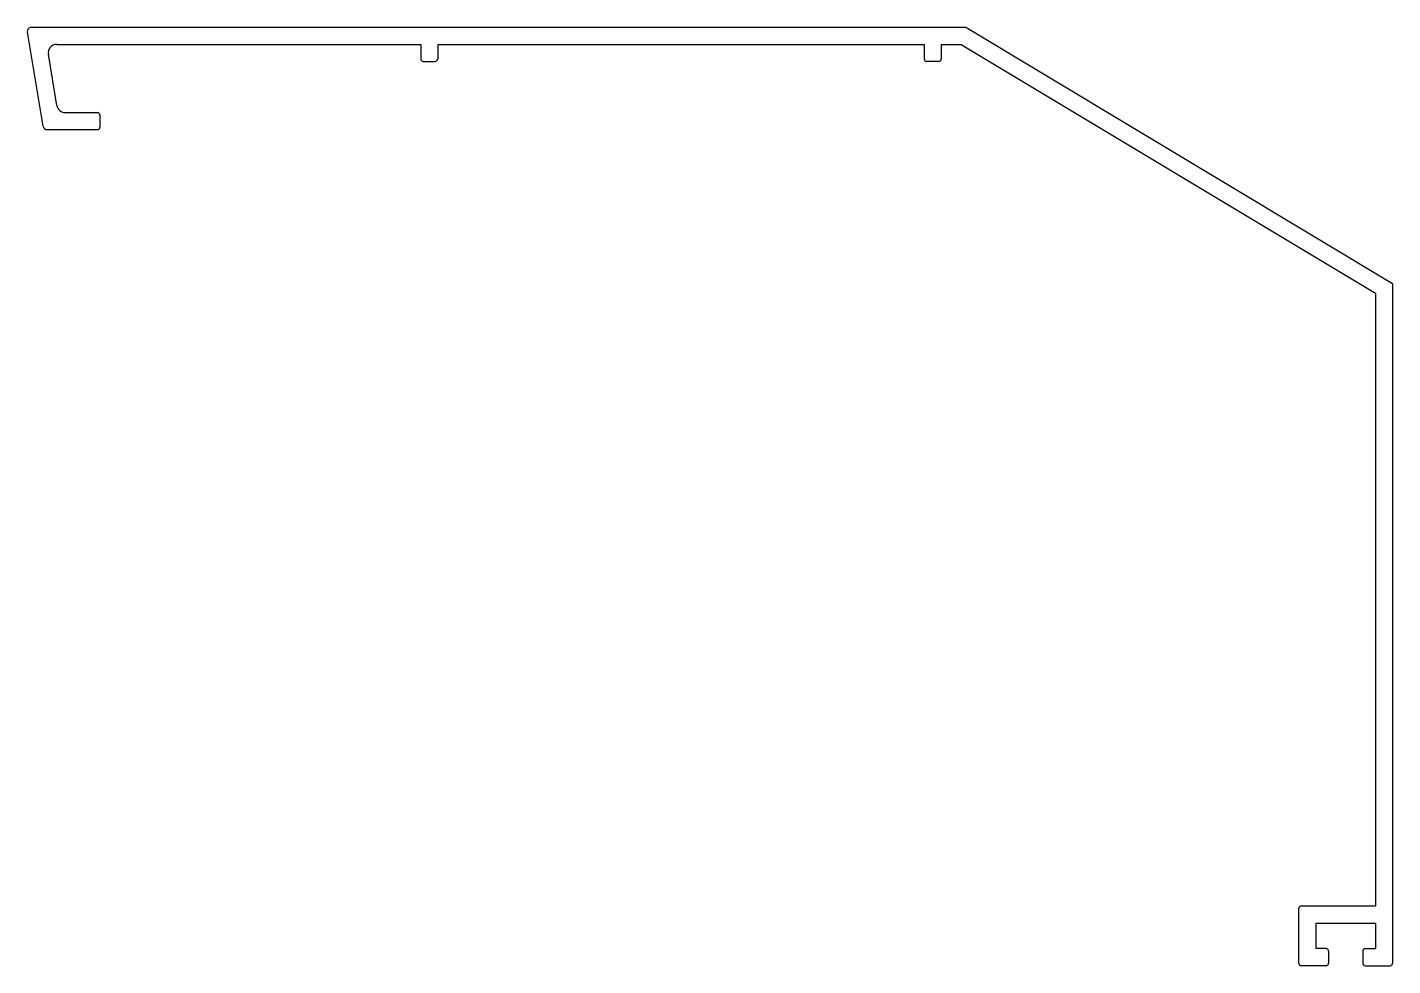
# Model space of a CAD drawing. Extents: x 490 to 650, y 814 to 924.
import ezdxf

# ---------------------------------------------------------------- set-up
doc = ezdxf.new("R2010")
doc.units = 0
doc.layers.get('0').update_dxf_attribs({"linetype": 'CONTINUOUS'})

msp = doc.modelspace()

# ---------------------------------------------------------------- linework, layer by layer
for p, q in [((492.07, 912.33), (490.23, 923.33)), ((490.72, 923.91), (600.22, 923.91)), ((600.22, 923.91), (650.22, 893.87)), ((493.68, 921.91), (536.32, 921.91)), ((536.32, 921.91), (536.32, 920.21)), ((538.32, 921.91), (538.32, 920.21)), ((538.32, 921.91), (595.32, 921.91)), ((595.32, 921.91), (595.32, 920.21)), ((597.32, 921.91), (599.67, 921.91)), ((597.32, 921.91), (597.32, 920.21)), ((599.67, 921.91), (648.22, 892.73)), ((493.69, 914.74), (492.69, 920.74)), ((536.62, 919.91), (538.02, 919.91)), ((597.02, 919.91), (595.62, 919.91)), ((494.68, 913.91), (498.43, 913.91)), ((498.73, 913.61), (498.73, 912.21)), ((492.56, 911.91), (498.43, 911.91)), ((650.22, 893.87), (650.22, 814.21)), ((648.22, 892.73), (648.22, 820.91)), ((639.52, 820.91), (648.22, 820.91)), ((639.22, 814.21), (639.22, 820.61)), ((641.22, 818.91), (648.22, 818.91)), ((641.22, 818.91), (641.22, 815.91)), ((648.22, 818.91), (648.22, 815.91)), ((642.42, 815.91), (641.22, 815.91)), ((642.72, 815.61), (642.72, 814.21)), ((646.72, 815.61), (646.72, 814.21)), ((647.02, 815.91), (648.22, 815.91)), ((642.42, 813.91), (639.52, 813.91)), ((647.02, 813.91), (649.92, 813.91))]:
    msp.add_line(p, q)
for centre, radius, start, end in [((490.72, 923.41), 0.5, 90, 189.4949), ((493.68, 920.91), 1, 90, 189.4949), ((536.62, 920.21), 0.3, 180, 270), ((538.02, 920.21), 0.3, 270, 0), ((595.62, 920.21), 0.3, 180, 270), ((597.02, 920.21), 0.3, 270, 0), ((494.68, 914.91), 1, 189.4949, 270), ((498.43, 913.61), 0.3, 0, 90), ((492.56, 912.41), 0.5, 189.4949, 270), ((498.43, 912.21), 0.3, 270, 0), ((639.52, 820.61), 0.3, 90, 180), ((642.42, 815.61), 0.3, 0, 90), ((647.02, 815.61), 0.3, 90, 180), ((639.52, 814.21), 0.3, 180, 270), ((642.42, 814.21), 0.3, 270, 0), ((647.02, 814.21), 0.3, 180, 270), ((649.92, 814.21), 0.3, 270, 0)]:
    msp.add_arc(centre, radius, start, end)

doc.saveas('drawing.dxf')
